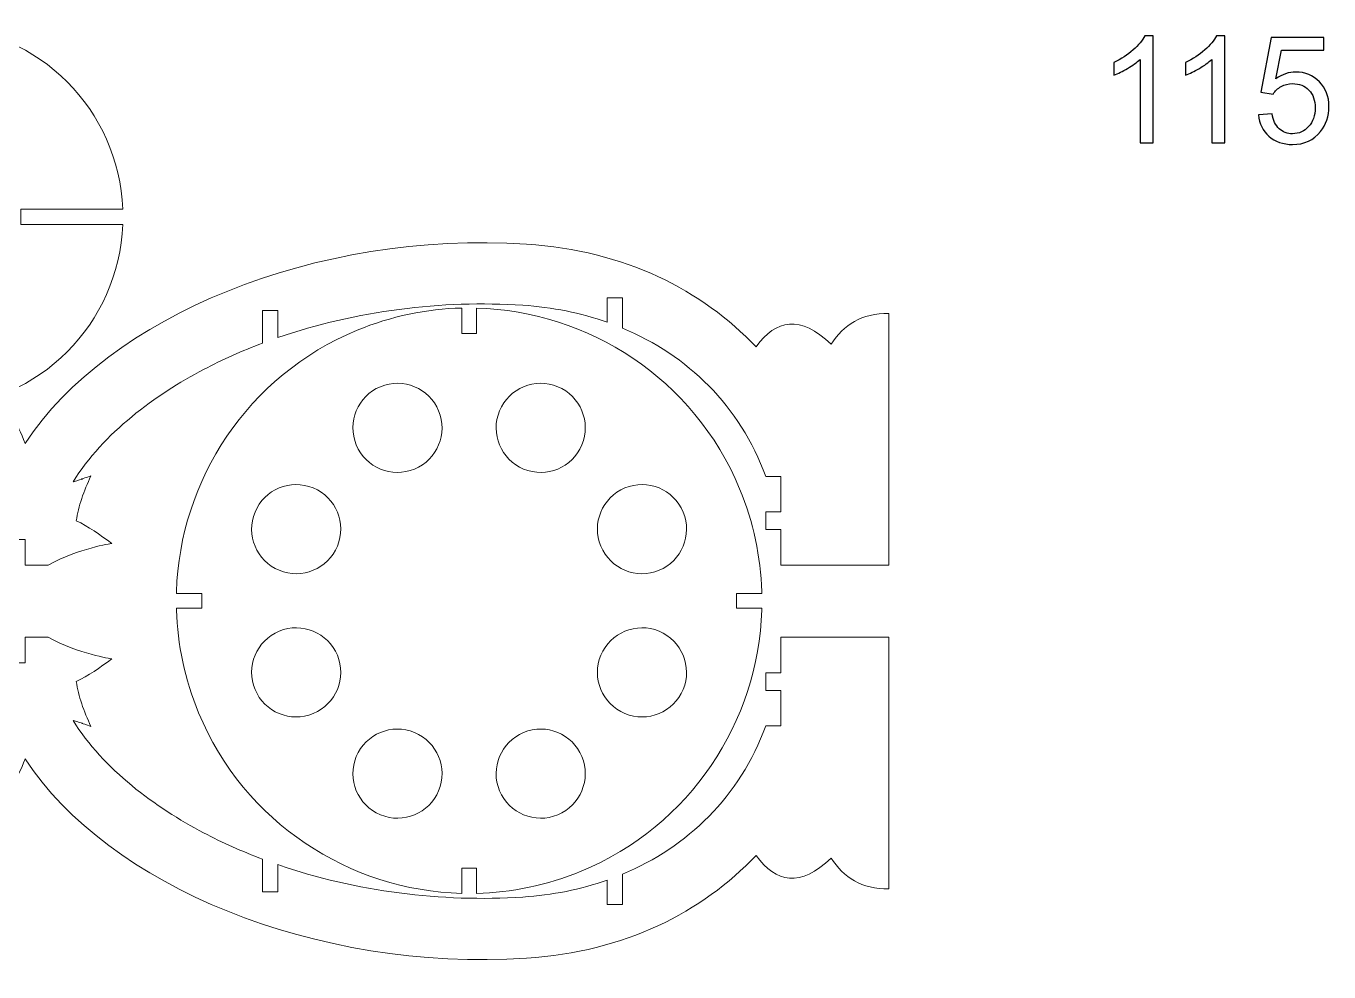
# Model space of a CAD drawing. Header units: centimetres. Extents: x -157 to -41, y -54 to 49.
# Drawn here: x -93.3 to -42.1, y -54.1 to -16.9 of the extents above; entities that cross this region are included whole.
import ezdxf

# ---------------------------------------------------------------- set-up
doc = ezdxf.new("R2010")
doc.units = ezdxf.units.CM
doc.header["$MEASUREMENT"] = 0
doc.layers.add('layer 1', color=7, linetype='Continuous')

msp = doc.modelspace()

# ---------------------------------------------------------------- linework, layer by layer
at = {"layer": 'layer 1', "color": 250, "lineweight": 9}
for points, knots in [([(-89.44997, -24.71107), (-89.60367, -28.61384), (-92.74073, -31.75089), (-96.64352, -31.90456), (-96.64352, -31.90456), (-96.64352, -31.90456), (-96.64352, -27.89589), (-96.64352, -27.89589), (-96.64352, -27.89589), (-96.64352, -27.89589), (-97.24352, -27.89589), (-97.24352, -27.89589), (-97.24352, -27.89589), (-97.24352, -27.89589), (-97.24352, -31.90456), (-97.24352, -31.90456), (-97.24352, -31.90456), (-101.1463, -31.75086), (-104.28336, -28.61383), (-104.43705, -24.71107), (-104.43705, -24.71107), (-104.43705, -24.71107), (-100.42834, -24.71107), (-100.42834, -24.71107), (-100.42834, -24.71107), (-100.42834, -24.71107), (-100.42834, -24.11107), (-100.42834, -24.11107), (-100.42834, -24.11107), (-100.42834, -24.11107), (-104.43705, -24.11107), (-104.43705, -24.11107), (-104.43705, -24.11107), (-104.28336, -20.20833), (-101.1463, -17.07128), (-97.24352, -16.91758), (-97.24352, -16.91758), (-97.24352, -16.91758), (-97.24352, -20.92625), (-97.24352, -20.92625), (-97.24352, -20.92625), (-97.24352, -20.92625), (-96.64352, -20.92625), (-96.64352, -20.92625), (-96.64352, -20.92625), (-96.64352, -20.92625), (-96.64352, -16.91758), (-96.64352, -16.91758), (-96.64352, -16.91758), (-92.74073, -17.07125), (-89.60366, -20.20832), (-89.44997, -24.11107), (-89.44997, -24.11107), (-89.44997, -24.11107), (-93.4587, -24.11107), (-93.4587, -24.11107), (-93.4587, -24.11107), (-93.4587, -24.11107), (-93.4587, -24.71107), (-93.4587, -24.71107), (-93.4587, -24.71107), (-93.4587, -24.71107), (-89.44997, -24.71107), (-89.44997, -24.71107)], [0, 0, 0, 0, 0.05882353, 0.05882353, 0.05882353, 0.05882353, 0.11764706, 0.11764706, 0.11764706, 0.11764706, 0.17647059, 0.17647059, 0.17647059, 0.17647059, 0.23529412, 0.23529412, 0.23529412, 0.23529412, 0.29411765, 0.29411765, 0.29411765, 0.29411765, 0.35294118, 0.35294118, 0.35294118, 0.35294118, 0.41176471, 0.41176471, 0.41176471, 0.41176471, 0.47058824, 0.47058824, 0.47058824, 0.47058824, 0.52941176, 0.52941176, 0.52941176, 0.52941176, 0.58823529, 0.58823529, 0.58823529, 0.58823529, 0.64705882, 0.64705882, 0.64705882, 0.64705882, 0.70588235, 0.70588235, 0.70588235, 0.70588235, 0.76470588, 0.76470588, 0.76470588, 0.76470588, 0.82352941, 0.82352941, 0.82352941, 0.82352941, 0.88235294, 0.88235294, 0.88235294, 0.88235294, 1, 1, 1, 1]), ([(-63.59931, -38.08883), (-63.59931, -38.08883), (-63.59931, -38.08909), (-63.59931, -38.08909), (-63.59931, -38.08909), (-63.59931, -38.08909), (-61.1941, -38.08909), (-61.1941, -38.08909), (-61.1941, -38.08909), (-61.1941, -38.08909), (-61.1941, -38.08888), (-61.1941, -38.08888), (-61.1941, -38.08888), (-61.1941, -38.08888), (-59.3668, -38.08935), (-59.3668, -38.08935), (-59.3668, -38.08935), (-59.3668, -38.08935), (-59.3668, -28.20317), (-59.3668, -28.20317), (-59.3668, -28.20317), (-60.42416, -28.19063), (-61.13494, -28.6546), (-61.63075, -29.41412), (-61.63075, -29.41412), (-62.83729, -28.25605), (-63.79376, -28.43151), (-64.57915, -29.51942), (-64.57915, -29.51942), (-64.57915, -29.51942), (-64.57902, -29.51996), (-64.57902, -29.51996), (-64.57902, -29.51996), (-66.69243, -27.28217), (-69.73607, -25.73513), (-73.58877, -25.48394), (-73.58877, -25.48394), (-81.89719, -24.94225), (-90.02471, -28.32872), (-93.2913, -33.31369), (-93.2913, -33.31369), (-93.58586, -32.43887), (-94.01644, -32.02889), (-94.68873, -32.00891), (-94.68873, -32.00891), (-95.57792, -31.98248), (-96.34249, -32.61429), (-96.46533, -34.23295), (-96.46533, -34.23295), (-96.92154, -33.44991), (-97.959, -33.09353), (-98.68937, -33.77235), (-98.68937, -33.77235), (-99.42688, -34.45782), (-99.3138, -35.47856), (-98.37353, -36.45699), (-98.37353, -36.45699), (-97.53839, -37.32604), (-96.049, -37.91397), (-94.79402, -38.08883), (-94.79402, -38.08883), (-94.79402, -38.08883), (-94.79401, -38.08909), (-94.79401, -38.08909), (-94.79401, -38.08909), (-94.79401, -38.08909), (-93.88486, -38.08909), (-93.88486, -38.08909), (-93.88486, -38.08909), (-93.88486, -38.08909), (-93.88486, -37.08883), (-93.88486, -37.08883), (-93.88486, -37.08883), (-93.88486, -37.08883), (-93.28486, -37.08883), (-93.28486, -37.08883), (-93.28486, -37.08883), (-93.28486, -37.08883), (-93.28486, -38.08909), (-93.28486, -38.08909), (-93.28486, -38.08909), (-93.28486, -38.08909), (-92.38878, -38.08909), (-92.38878, -38.08909), (-92.38878, -38.08909), (-91.14427, -37.42245), (-89.94126, -37.25335), (-89.88477, -37.24324), (-89.88477, -37.24324), (-90.34639, -36.89776), (-90.80931, -36.57056), (-91.27973, -36.34836), (-91.27973, -36.34836), (-91.19431, -35.77332), (-90.98826, -35.18618), (-90.70069, -34.58492), (-90.70069, -34.58492), (-91.57527, -34.88007), (-90.51628, -34.54329), (-91.40712, -34.82497), (-91.40712, -34.82497), (-90.22224, -32.90097), (-88.15716, -31.39206), (-86.27927, -30.408), (-86.27927, -30.408), (-85.53546, -30.01822), (-84.76014, -29.67326), (-83.9624, -29.3725), (-83.9624, -29.3725), (-83.9624, -29.3725), (-83.9624, -28.0891), (-83.9624, -28.0891), (-83.9624, -28.0891), (-83.9624, -28.0891), (-83.8624, -28.0891), (-83.8624, -28.0891), (-83.8624, -28.0891), (-83.8624, -28.0891), (-83.4624, -28.0891), (-83.4624, -28.0891), (-83.4624, -28.0891), (-83.4624, -28.0891), (-83.3624, -28.0891), (-83.3624, -28.0891), (-83.3624, -28.0891), (-83.3624, -28.0891), (-83.3624, -29.1562), (-83.3624, -29.1562), (-83.3624, -29.1562), (-80.2881, -28.09637), (-76.91998, -27.67707), (-73.74526, -27.88405), (-73.74526, -27.88405), (-72.58279, -27.95984), (-71.46691, -28.18428), (-70.42695, -28.54995), (-70.42695, -28.54995), (-70.42695, -28.54995), (-70.42695, -27.5891), (-70.42695, -27.5891), (-70.42695, -27.5891), (-70.42695, -27.5891), (-70.32695, -27.5891), (-70.32695, -27.5891), (-70.32695, -27.5891), (-70.32695, -27.5891), (-69.92695, -27.5891), (-69.92695, -27.5891), (-69.92695, -27.5891), (-69.92695, -27.5891), (-69.82695, -27.5891), (-69.82695, -27.5891), (-69.82695, -27.5891), (-69.82695, -27.5891), (-69.82695, -28.78023), (-69.82695, -28.78023), (-69.82695, -28.78023), (-67.25856, -29.85075), (-65.22006, -31.82928), (-64.19931, -34.60434), (-64.19931, -34.60434), (-64.19931, -34.60434), (-64.19931, -34.60401), (-64.19931, -34.60401), (-64.19931, -34.60401), (-64.19931, -34.60401), (-63.59931, -34.60401), (-63.59931, -34.60401), (-63.59931, -34.60401), (-63.59931, -34.60401), (-63.59931, -35.99643), (-63.59931, -35.99643), (-63.59931, -35.99643), (-63.59931, -35.99643), (-64.19932, -35.99643), (-64.19932, -35.99643), (-64.19932, -35.99643), (-64.19932, -35.99643), (-64.19932, -36.69643), (-64.19932, -36.69643), (-64.19932, -36.69643), (-64.19932, -36.69643), (-63.59931, -36.69643), (-63.59931, -36.69643), (-63.59931, -36.69643), (-63.59931, -36.69643), (-63.59931, -38.08883), (-63.59931, -38.08883)], [0, 0, 0, 0, 0.02083333, 0.02083333, 0.02083333, 0.02083333, 0.04166667, 0.04166667, 0.04166667, 0.04166667, 0.0625, 0.0625, 0.0625, 0.0625, 0.08333333, 0.08333333, 0.08333333, 0.08333333, 0.10416667, 0.10416667, 0.10416667, 0.10416667, 0.125, 0.125, 0.125, 0.125, 0.14583333, 0.14583333, 0.14583333, 0.14583333, 0.16666667, 0.16666667, 0.16666667, 0.16666667, 0.1875, 0.1875, 0.1875, 0.1875, 0.20833333, 0.20833333, 0.20833333, 0.20833333, 0.22916667, 0.22916667, 0.22916667, 0.22916667, 0.25, 0.25, 0.25, 0.25, 0.27083333, 0.27083333, 0.27083333, 0.27083333, 0.29166667, 0.29166667, 0.29166667, 0.29166667, 0.3125, 0.3125, 0.3125, 0.3125, 0.33333333, 0.33333333, 0.33333333, 0.33333333, 0.35416667, 0.35416667, 0.35416667, 0.35416667, 0.375, 0.375, 0.375, 0.375, 0.39583333, 0.39583333, 0.39583333, 0.39583333, 0.41666667, 0.41666667, 0.41666667, 0.41666667, 0.4375, 0.4375, 0.4375, 0.4375, 0.45833333, 0.45833333, 0.45833333, 0.45833333, 0.47916667, 0.47916667, 0.47916667, 0.47916667, 0.5, 0.5, 0.5, 0.5, 0.52083333, 0.52083333, 0.52083333, 0.52083333, 0.54166667, 0.54166667, 0.54166667, 0.54166667, 0.5625, 0.5625, 0.5625, 0.5625, 0.58333333, 0.58333333, 0.58333333, 0.58333333, 0.60416667, 0.60416667, 0.60416667, 0.60416667, 0.625, 0.625, 0.625, 0.625, 0.64583333, 0.64583333, 0.64583333, 0.64583333, 0.66666667, 0.66666667, 0.66666667, 0.66666667, 0.6875, 0.6875, 0.6875, 0.6875, 0.70833333, 0.70833333, 0.70833333, 0.70833333, 0.72916667, 0.72916667, 0.72916667, 0.72916667, 0.75, 0.75, 0.75, 0.75, 0.77083333, 0.77083333, 0.77083333, 0.77083333, 0.79166667, 0.79166667, 0.79166667, 0.79166667, 0.8125, 0.8125, 0.8125, 0.8125, 0.83333333, 0.83333333, 0.83333333, 0.83333333, 0.85416667, 0.85416667, 0.85416667, 0.85416667, 0.875, 0.875, 0.875, 0.875, 0.89583333, 0.89583333, 0.89583333, 0.89583333, 0.91666667, 0.91666667, 0.91666667, 0.91666667, 0.9375, 0.9375, 0.9375, 0.9375, 0.95833333, 0.95833333, 0.95833333, 0.95833333, 1, 1, 1, 1]), ([(-86.47393, -43.89111), (-87.02131, -42.56962), (-87.3032, -41.20447), (-87.34557, -39.85453), (-87.34557, -39.85453), (-87.34615, -39.83608), (-87.34666, -39.80282), (-87.34715, -39.78025), (-87.34715, -39.78025), (-87.34715, -39.78025), (-86.34932, -39.78025), (-86.34932, -39.78025), (-86.34932, -39.78025), (-86.34932, -39.78025), (-86.34932, -39.77024), (-86.34932, -39.77024), (-86.34932, -39.77024), (-86.34932, -39.77024), (-86.34932, -39.21024), (-86.34932, -39.21024), (-86.34932, -39.21024), (-86.34932, -39.21024), (-86.34932, -39.20025), (-86.34932, -39.20025), (-86.34932, -39.20025), (-86.34932, -39.20025), (-87.34707, -39.20025), (-87.34707, -39.20025), (-87.34707, -39.20025), (-87.34665, -39.18058), (-87.34623, -39.15129), (-87.34576, -39.13614), (-87.34576, -39.13614), (-87.20792, -34.75672), (-84.56052, -30.65102), (-80.25022, -28.86565), (-80.25022, -28.86565), (-78.91101, -28.31093), (-77.50706, -28.0289), (-76.13932, -27.99245), (-76.13932, -27.99245), (-76.13932, -27.99245), (-76.13932, -28.99025), (-76.13932, -28.99025), (-76.13932, -28.99025), (-76.13932, -28.99025), (-76.12932, -28.99025), (-76.12932, -28.99025), (-76.12932, -28.99025), (-76.12932, -28.99025), (-75.56932, -28.99025), (-75.56932, -28.99025), (-75.56932, -28.99025), (-75.56932, -28.99025), (-75.55932, -28.99025), (-75.55932, -28.99025), (-75.55932, -28.99025), (-75.55932, -28.99025), (-75.55932, -27.99259), (-75.55932, -27.99259), (-75.55932, -27.99259), (-71.16332, -28.114), (-67.01608, -30.7646), (-65.2247, -35.08938), (-65.2247, -35.08938), (-64.67733, -36.41084), (-64.39545, -37.77604), (-64.35307, -39.12598), (-64.35307, -39.12598), (-64.35249, -39.14442), (-64.35198, -39.17769), (-64.35149, -39.20025), (-64.35149, -39.20025), (-64.35149, -39.20025), (-65.34933, -39.20025), (-65.34933, -39.20025), (-65.34933, -39.20025), (-65.34933, -39.20025), (-65.34933, -39.78025), (-65.34933, -39.78025), (-65.34933, -39.78025), (-65.34933, -39.78025), (-64.35156, -39.78025), (-64.35156, -39.78025), (-64.35156, -39.78025), (-64.35211, -39.80439), (-64.35272, -39.83972), (-64.35338, -39.85992), (-64.35338, -39.85992), (-64.49696, -44.23351), (-67.14324, -48.33159), (-71.4485, -50.11487), (-71.4485, -50.11487), (-72.78767, -50.66957), (-74.19163, -50.9516), (-75.55932, -50.98804), (-75.55932, -50.98804), (-75.55932, -50.98804), (-75.55932, -49.99024), (-75.55932, -49.99024), (-75.55932, -49.99024), (-75.55932, -49.99024), (-76.13932, -49.99024), (-76.13932, -49.99024), (-76.13932, -49.99024), (-76.13932, -49.99024), (-76.13932, -50.9879), (-76.13932, -50.9879), (-76.13932, -50.9879), (-80.53531, -50.86653), (-84.68254, -48.21591), (-86.47393, -43.89111)], [0, 0, 0, 0, 0.03448276, 0.03448276, 0.03448276, 0.03448276, 0.06896552, 0.06896552, 0.06896552, 0.06896552, 0.10344828, 0.10344828, 0.10344828, 0.10344828, 0.13793103, 0.13793103, 0.13793103, 0.13793103, 0.17241379, 0.17241379, 0.17241379, 0.17241379, 0.20689655, 0.20689655, 0.20689655, 0.20689655, 0.24137931, 0.24137931, 0.24137931, 0.24137931, 0.27586207, 0.27586207, 0.27586207, 0.27586207, 0.31034483, 0.31034483, 0.31034483, 0.31034483, 0.34482759, 0.34482759, 0.34482759, 0.34482759, 0.37931034, 0.37931034, 0.37931034, 0.37931034, 0.4137931, 0.4137931, 0.4137931, 0.4137931, 0.44827586, 0.44827586, 0.44827586, 0.44827586, 0.48275862, 0.48275862, 0.48275862, 0.48275862, 0.51724138, 0.51724138, 0.51724138, 0.51724138, 0.55172414, 0.55172414, 0.55172414, 0.55172414, 0.5862069, 0.5862069, 0.5862069, 0.5862069, 0.62068966, 0.62068966, 0.62068966, 0.62068966, 0.65517241, 0.65517241, 0.65517241, 0.65517241, 0.68965517, 0.68965517, 0.68965517, 0.68965517, 0.72413793, 0.72413793, 0.72413793, 0.72413793, 0.75862069, 0.75862069, 0.75862069, 0.75862069, 0.79310345, 0.79310345, 0.79310345, 0.79310345, 0.82758621, 0.82758621, 0.82758621, 0.82758621, 0.86206897, 0.86206897, 0.86206897, 0.86206897, 0.89655172, 0.89655172, 0.89655172, 0.89655172, 0.93103448, 0.93103448, 0.93103448, 0.93103448, 1, 1, 1, 1]), ([(-77.99233, -34.31651), (-78.88512, -34.68633), (-79.90903, -34.26221), (-80.27883, -33.36945), (-80.27883, -33.36945), (-80.64863, -32.47665), (-80.22451, -31.45275), (-79.33173, -31.08295), (-79.33173, -31.08295), (-78.43896, -30.71314), (-77.41506, -31.13727), (-77.04525, -32.03006), (-77.04525, -32.03006), (-76.67544, -32.92281), (-77.09957, -33.94673), (-77.99233, -34.31651)], [0, 0, 0, 0, 0.2, 0.2, 0.2, 0.2, 0.4, 0.4, 0.4, 0.4, 0.6, 0.6, 0.6, 0.6, 1, 1, 1, 1]), ([(-73.70628, -34.31652), (-74.59906, -33.94672), (-75.02319, -32.92282), (-74.65339, -32.03004), (-74.65339, -32.03004), (-74.28358, -31.13726), (-73.25967, -30.71314), (-72.36689, -31.08294), (-72.36689, -31.08294), (-71.47412, -31.45274), (-71.05001, -32.47665), (-71.41981, -33.36944), (-71.41981, -33.36944), (-71.78961, -34.26221), (-72.81351, -34.68632), (-73.70628, -34.31652)], [0, 0, 0, 0, 0.2, 0.2, 0.2, 0.2, 0.4, 0.4, 0.4, 0.4, 0.6, 0.6, 0.6, 0.6, 1, 1, 1, 1]), ([(-81.02305, -37.3472), (-81.39285, -38.24), (-82.41676, -38.66412), (-83.30952, -38.29431), (-83.30952, -38.29431), (-84.20231, -37.92451), (-84.62643, -36.90062), (-84.25662, -36.00782), (-84.25662, -36.00782), (-83.88682, -35.11505), (-82.86292, -34.69094), (-81.97013, -35.06075), (-81.97013, -35.06075), (-81.07736, -35.43053), (-80.65324, -36.45444), (-81.02305, -37.3472)], [0, 0, 0, 0, 0.2, 0.2, 0.2, 0.2, 0.4, 0.4, 0.4, 0.4, 0.6, 0.6, 0.6, 0.6, 1, 1, 1, 1]), ([(-70.67558, -37.34723), (-71.04539, -36.45444), (-70.62128, -35.43053), (-69.72851, -35.06074), (-69.72851, -35.06074), (-68.83572, -34.69094), (-67.81181, -35.11505), (-67.44201, -36.00784), (-67.44201, -36.00784), (-67.07221, -36.9006), (-67.49633, -37.92451), (-68.38912, -38.29431), (-68.38912, -38.29431), (-69.28189, -38.66412), (-70.30579, -38.24), (-70.67558, -37.34723)], [0, 0, 0, 0, 0.2, 0.2, 0.2, 0.2, 0.4, 0.4, 0.4, 0.4, 0.6, 0.6, 0.6, 0.6, 1, 1, 1, 1]), ([(-64.35124, -39.20991), (-64.35124, -39.20991), (-64.35123, -39.21024), (-64.35123, -39.21024), (-64.35123, -39.21024), (-64.35123, -39.21024), (-64.35124, -39.21024), (-64.35124, -39.21024), (-64.35124, -39.21024), (-64.35124, -39.21024), (-64.35124, -39.20991), (-64.35124, -39.20991)], [0, 0, 0, 0, 0.25, 0.25, 0.25, 0.25, 0.5, 0.5, 0.5, 0.5, 1, 1, 1, 1]), ([(-84.25661, -42.97268), (-84.62642, -42.07989), (-84.20231, -41.05598), (-83.30954, -40.68619), (-83.30954, -40.68619), (-82.41675, -40.31638), (-81.39284, -40.7405), (-81.02304, -41.63329), (-81.02304, -41.63329), (-80.65324, -42.52605), (-81.07736, -43.54996), (-81.97015, -43.91976), (-81.97015, -43.91976), (-82.86292, -44.28956), (-83.88682, -43.86545), (-84.25661, -42.97268)], [0, 0, 0, 0, 0.2, 0.2, 0.2, 0.2, 0.4, 0.4, 0.4, 0.4, 0.6, 0.6, 0.6, 0.6, 1, 1, 1, 1]), ([(-67.44202, -42.97265), (-67.81182, -43.86544), (-68.83573, -44.28956), (-69.72849, -43.91976), (-69.72849, -43.91976), (-70.62128, -43.54995), (-71.0454, -42.52606), (-70.67559, -41.63326), (-70.67559, -41.63326), (-70.30579, -40.7405), (-69.28189, -40.31639), (-68.3891, -40.6862), (-68.3891, -40.6862), (-67.49633, -41.05598), (-67.07221, -42.07989), (-67.44202, -42.97265)], [0, 0, 0, 0, 0.2, 0.2, 0.2, 0.2, 0.4, 0.4, 0.4, 0.4, 0.6, 0.6, 0.6, 0.6, 1, 1, 1, 1]), ([(-63.59931, -40.92367), (-63.59931, -40.92367), (-63.59931, -40.92341), (-63.59931, -40.92341), (-63.59931, -40.92341), (-63.59931, -40.92341), (-61.1941, -40.92341), (-61.1941, -40.92341), (-61.1941, -40.92341), (-61.1941, -40.92341), (-61.1941, -40.92362), (-61.1941, -40.92362), (-61.1941, -40.92362), (-61.1941, -40.92362), (-59.3668, -40.92315), (-59.3668, -40.92315), (-59.3668, -40.92315), (-59.3668, -40.92315), (-59.3668, -50.80933), (-59.3668, -50.80933), (-59.3668, -50.80933), (-60.42416, -50.82187), (-61.13494, -50.3579), (-61.63075, -49.59838), (-61.63075, -49.59838), (-62.83729, -50.75645), (-63.79376, -50.58099), (-64.57915, -49.49308), (-64.57915, -49.49308), (-64.57915, -49.49308), (-64.57902, -49.49254), (-64.57902, -49.49254), (-64.57902, -49.49254), (-66.69243, -51.73033), (-69.73607, -53.27737), (-73.58877, -53.52856), (-73.58877, -53.52856), (-81.89719, -54.07025), (-90.02471, -50.68378), (-93.2913, -45.69881), (-93.2913, -45.69881), (-93.58586, -46.57363), (-94.01644, -46.98361), (-94.68873, -47.00359), (-94.68873, -47.00359), (-95.57792, -47.03002), (-96.34249, -46.39821), (-96.46533, -44.77955), (-96.46533, -44.77955), (-96.92154, -45.56259), (-97.959, -45.91897), (-98.68937, -45.24015), (-98.68937, -45.24015), (-99.42688, -44.55468), (-99.3138, -43.53394), (-98.37353, -42.55551), (-98.37353, -42.55551), (-97.53839, -41.68646), (-96.049, -41.09853), (-94.79402, -40.92367), (-94.79402, -40.92367), (-94.79402, -40.92367), (-94.79401, -40.92341), (-94.79401, -40.92341), (-94.79401, -40.92341), (-94.79401, -40.92341), (-93.88486, -40.92341), (-93.88486, -40.92341), (-93.88486, -40.92341), (-93.88486, -40.92341), (-93.88486, -41.92367), (-93.88486, -41.92367), (-93.88486, -41.92367), (-93.88486, -41.92367), (-93.28486, -41.92367), (-93.28486, -41.92367), (-93.28486, -41.92367), (-93.28486, -41.92367), (-93.28486, -40.92341), (-93.28486, -40.92341), (-93.28486, -40.92341), (-93.28486, -40.92341), (-92.38878, -40.92341), (-92.38878, -40.92341), (-92.38878, -40.92341), (-91.14427, -41.59005), (-89.94126, -41.75915), (-89.88477, -41.76926), (-89.88477, -41.76926), (-90.34639, -42.11474), (-90.80931, -42.44194), (-91.27973, -42.66414), (-91.27973, -42.66414), (-91.19431, -43.23918), (-90.98826, -43.82632), (-90.70069, -44.42758), (-90.70069, -44.42758), (-91.57527, -44.13243), (-90.51628, -44.46921), (-91.40712, -44.18753), (-91.40712, -44.18753), (-90.22224, -46.11153), (-88.15716, -47.62044), (-86.27927, -48.6045), (-86.27927, -48.6045), (-85.53546, -48.99428), (-84.76014, -49.33924), (-83.9624, -49.64), (-83.9624, -49.64), (-83.9624, -49.64), (-83.9624, -50.9234), (-83.9624, -50.9234), (-83.9624, -50.9234), (-83.9624, -50.9234), (-83.8624, -50.9234), (-83.8624, -50.9234), (-83.8624, -50.9234), (-83.8624, -50.9234), (-83.4624, -50.9234), (-83.4624, -50.9234), (-83.4624, -50.9234), (-83.4624, -50.9234), (-83.3624, -50.9234), (-83.3624, -50.9234), (-83.3624, -50.9234), (-83.3624, -50.9234), (-83.3624, -49.8563), (-83.3624, -49.8563), (-83.3624, -49.8563), (-80.2881, -50.91613), (-76.91998, -51.33543), (-73.74526, -51.12845), (-73.74526, -51.12845), (-72.58279, -51.05266), (-71.46691, -50.82822), (-70.42695, -50.46255), (-70.42695, -50.46255), (-70.42695, -50.46255), (-70.42695, -51.4234), (-70.42695, -51.4234), (-70.42695, -51.4234), (-70.42695, -51.4234), (-70.32695, -51.4234), (-70.32695, -51.4234), (-70.32695, -51.4234), (-70.32695, -51.4234), (-69.92695, -51.4234), (-69.92695, -51.4234), (-69.92695, -51.4234), (-69.92695, -51.4234), (-69.82695, -51.4234), (-69.82695, -51.4234), (-69.82695, -51.4234), (-69.82695, -51.4234), (-69.82695, -50.23227), (-69.82695, -50.23227), (-69.82695, -50.23227), (-67.25856, -49.16175), (-65.22006, -47.18322), (-64.19931, -44.40816), (-64.19931, -44.40816), (-64.19931, -44.40816), (-64.19931, -44.40849), (-64.19931, -44.40849), (-64.19931, -44.40849), (-64.19931, -44.40849), (-63.59931, -44.40849), (-63.59931, -44.40849), (-63.59931, -44.40849), (-63.59931, -44.40849), (-63.59931, -43.01607), (-63.59931, -43.01607), (-63.59931, -43.01607), (-63.59931, -43.01607), (-64.19932, -43.01607), (-64.19932, -43.01607), (-64.19932, -43.01607), (-64.19932, -43.01607), (-64.19932, -42.31607), (-64.19932, -42.31607), (-64.19932, -42.31607), (-64.19932, -42.31607), (-63.59931, -42.31607), (-63.59931, -42.31607), (-63.59931, -42.31607), (-63.59931, -42.31607), (-63.59931, -40.92367), (-63.59931, -40.92367)], [0, 0, 0, 0, 0.02083333, 0.02083333, 0.02083333, 0.02083333, 0.04166667, 0.04166667, 0.04166667, 0.04166667, 0.0625, 0.0625, 0.0625, 0.0625, 0.08333333, 0.08333333, 0.08333333, 0.08333333, 0.10416667, 0.10416667, 0.10416667, 0.10416667, 0.125, 0.125, 0.125, 0.125, 0.14583333, 0.14583333, 0.14583333, 0.14583333, 0.16666667, 0.16666667, 0.16666667, 0.16666667, 0.1875, 0.1875, 0.1875, 0.1875, 0.20833333, 0.20833333, 0.20833333, 0.20833333, 0.22916667, 0.22916667, 0.22916667, 0.22916667, 0.25, 0.25, 0.25, 0.25, 0.27083333, 0.27083333, 0.27083333, 0.27083333, 0.29166667, 0.29166667, 0.29166667, 0.29166667, 0.3125, 0.3125, 0.3125, 0.3125, 0.33333333, 0.33333333, 0.33333333, 0.33333333, 0.35416667, 0.35416667, 0.35416667, 0.35416667, 0.375, 0.375, 0.375, 0.375, 0.39583333, 0.39583333, 0.39583333, 0.39583333, 0.41666667, 0.41666667, 0.41666667, 0.41666667, 0.4375, 0.4375, 0.4375, 0.4375, 0.45833333, 0.45833333, 0.45833333, 0.45833333, 0.47916667, 0.47916667, 0.47916667, 0.47916667, 0.5, 0.5, 0.5, 0.5, 0.52083333, 0.52083333, 0.52083333, 0.52083333, 0.54166667, 0.54166667, 0.54166667, 0.54166667, 0.5625, 0.5625, 0.5625, 0.5625, 0.58333333, 0.58333333, 0.58333333, 0.58333333, 0.60416667, 0.60416667, 0.60416667, 0.60416667, 0.625, 0.625, 0.625, 0.625, 0.64583333, 0.64583333, 0.64583333, 0.64583333, 0.66666667, 0.66666667, 0.66666667, 0.66666667, 0.6875, 0.6875, 0.6875, 0.6875, 0.70833333, 0.70833333, 0.70833333, 0.70833333, 0.72916667, 0.72916667, 0.72916667, 0.72916667, 0.75, 0.75, 0.75, 0.75, 0.77083333, 0.77083333, 0.77083333, 0.77083333, 0.79166667, 0.79166667, 0.79166667, 0.79166667, 0.8125, 0.8125, 0.8125, 0.8125, 0.83333333, 0.83333333, 0.83333333, 0.83333333, 0.85416667, 0.85416667, 0.85416667, 0.85416667, 0.875, 0.875, 0.875, 0.875, 0.89583333, 0.89583333, 0.89583333, 0.89583333, 0.91666667, 0.91666667, 0.91666667, 0.91666667, 0.9375, 0.9375, 0.9375, 0.9375, 0.95833333, 0.95833333, 0.95833333, 0.95833333, 1, 1, 1, 1]), ([(-79.33173, -47.89755), (-80.22451, -47.52775), (-80.64863, -46.50384), (-80.27883, -45.61107), (-80.27883, -45.61107), (-79.90903, -44.71829), (-78.88512, -44.29417), (-77.99233, -44.66397), (-77.99233, -44.66397), (-77.09956, -45.03377), (-76.67545, -46.05768), (-77.04525, -46.95046), (-77.04525, -46.95046), (-77.41505, -47.84324), (-78.43895, -48.26735), (-79.33173, -47.89755)], [0, 0, 0, 0, 0.2, 0.2, 0.2, 0.2, 0.4, 0.4, 0.4, 0.4, 0.6, 0.6, 0.6, 0.6, 1, 1, 1, 1]), ([(-72.36689, -47.89754), (-73.25968, -48.26735), (-74.28358, -47.84324), (-74.65338, -46.95048), (-74.65338, -46.95048), (-75.02318, -46.05768), (-74.59907, -45.03378), (-73.70628, -44.66398), (-73.70628, -44.66398), (-72.81351, -44.29417), (-71.78961, -44.7183), (-71.41981, -45.61109), (-71.41981, -45.61109), (-71.05, -46.50384), (-71.47412, -47.52776), (-72.36689, -47.89754)], [0, 0, 0, 0, 0.2, 0.2, 0.2, 0.2, 0.4, 0.4, 0.4, 0.4, 0.6, 0.6, 0.6, 0.6, 1, 1, 1, 1])]:
    msp.add_open_spline(points, degree=3, knots=knots, dxfattribs=at)
at = {"layer": 'layer 1', "color": 250}
for points, knots in [([(-48.98145, -21.49876), (-48.98145, -21.49876), (-49.49546, -21.49876), (-49.49546, -21.49876), (-49.49546, -21.49876), (-49.49546, -21.49876), (-49.49546, -18.22582), (-49.49546, -18.22582), (-49.49546, -18.22582), (-49.61909, -18.34459), (-49.78167, -18.46238), (-49.98221, -18.58018), (-49.98221, -18.58018), (-50.18276, -18.69797), (-50.36383, -18.78656), (-50.52349, -18.84497), (-50.52349, -18.84497), (-50.52349, -18.84497), (-50.52349, -18.34848), (-50.52349, -18.34848), (-50.52349, -18.34848), (-50.2363, -18.21414), (-49.98513, -18.05059), (-49.76999, -17.85783), (-49.76999, -17.85783), (-49.55484, -17.66605), (-49.402, -17.48011), (-49.31244, -17.29904), (-49.31244, -17.29904), (-49.31244, -17.29904), (-48.98145, -17.29904), (-48.98145, -17.29904), (-48.98145, -17.29904), (-48.98145, -17.29904), (-48.98145, -21.49876), (-48.98145, -21.49876)], [0, 0, 0, 0, 0.1, 0.1, 0.1, 0.1, 0.2, 0.2, 0.2, 0.2, 0.3, 0.3, 0.3, 0.3, 0.4, 0.4, 0.4, 0.4, 0.5, 0.5, 0.5, 0.5, 0.6, 0.6, 0.6, 0.6, 0.7, 0.7, 0.7, 0.7, 0.8, 0.8, 0.8, 0.8, 1, 1, 1, 1]), ([(-46.16606, -21.49876), (-46.16606, -21.49876), (-46.68007, -21.49876), (-46.68007, -21.49876), (-46.68007, -21.49876), (-46.68007, -21.49876), (-46.68007, -18.22582), (-46.68007, -18.22582), (-46.68007, -18.22582), (-46.8037, -18.34459), (-46.96628, -18.46238), (-47.16682, -18.58018), (-47.16682, -18.58018), (-47.36737, -18.69797), (-47.54844, -18.78656), (-47.7081, -18.84497), (-47.7081, -18.84497), (-47.7081, -18.84497), (-47.7081, -18.34848), (-47.7081, -18.34848), (-47.7081, -18.34848), (-47.42091, -18.21414), (-47.16974, -18.05059), (-46.9546, -17.85783), (-46.9546, -17.85783), (-46.73945, -17.66605), (-46.58661, -17.48011), (-46.49705, -17.29904), (-46.49705, -17.29904), (-46.49705, -17.29904), (-46.16606, -17.29904), (-46.16606, -17.29904), (-46.16606, -17.29904), (-46.16606, -17.29904), (-46.16606, -21.49876), (-46.16606, -21.49876)], [0, 0, 0, 0, 0.1, 0.1, 0.1, 0.1, 0.2, 0.2, 0.2, 0.2, 0.3, 0.3, 0.3, 0.3, 0.4, 0.4, 0.4, 0.4, 0.5, 0.5, 0.5, 0.5, 0.6, 0.6, 0.6, 0.6, 0.7, 0.7, 0.7, 0.7, 0.8, 0.8, 0.8, 0.8, 1, 1, 1, 1]), ([(-44.84501, -20.40064), (-44.84501, -20.40064), (-44.30763, -20.35975), (-44.30763, -20.35975), (-44.30763, -20.35975), (-44.26771, -20.62163), (-44.17523, -20.81828), (-44.03115, -20.95067), (-44.03115, -20.95067), (-43.88707, -21.0821), (-43.71087, -21.1483), (-43.50351, -21.1483), (-43.50351, -21.1483), (-43.25332, -21.1483), (-43.04401, -21.05484), (-42.87365, -20.8689), (-42.87365, -20.8689), (-42.70426, -20.68199), (-42.61956, -20.43471), (-42.61956, -20.12708), (-42.61956, -20.12708), (-42.61956, -19.83406), (-42.70036, -19.60334), (-42.86294, -19.43395), (-42.86294, -19.43395), (-43.02552, -19.26455), (-43.24066, -19.17986), (-43.50838, -19.17986), (-43.50838, -19.17986), (-43.67485, -19.17986), (-43.82379, -19.21783), (-43.95619, -19.29376), (-43.95619, -19.29376), (-44.08761, -19.36969), (-44.19081, -19.46802), (-44.26674, -19.58873), (-44.26674, -19.58873), (-44.26674, -19.58873), (-44.75155, -19.51864), (-44.75155, -19.51864), (-44.75155, -19.51864), (-44.75155, -19.51864), (-44.34852, -17.36913), (-44.34852, -17.36913), (-44.34852, -17.36913), (-44.34852, -17.36913), (-42.27494, -17.36913), (-42.27494, -17.36913), (-42.27494, -17.36913), (-42.27494, -17.36913), (-42.27494, -17.85978), (-42.27494, -17.85978), (-42.27494, -17.85978), (-42.27494, -17.85978), (-43.93867, -17.85978), (-43.93867, -17.85978), (-43.93867, -17.85978), (-43.93867, -17.85978), (-44.1616, -18.98808), (-44.1616, -18.98808), (-44.1616, -18.98808), (-43.91141, -18.81187), (-43.64856, -18.72426), (-43.37403, -18.72426), (-43.37403, -18.72426), (-43.00994, -18.72426), (-42.70231, -18.85081), (-42.45212, -19.10393), (-42.45212, -19.10393), (-42.20193, -19.35704), (-42.07634, -19.68219), (-42.07634, -20.07938), (-42.07634, -20.07938), (-42.07634, -20.45808), (-42.18635, -20.78518), (-42.40636, -21.06068), (-42.40636, -21.06068), (-42.67408, -21.39946), (-43.04012, -21.56885), (-43.50351, -21.56885), (-43.50351, -21.56885), (-43.88318, -21.56885), (-44.19275, -21.46177), (-44.43321, -21.24857), (-44.43321, -21.24857), (-44.67367, -21.03537), (-44.81093, -20.75305), (-44.84501, -20.40064)], [0, 0, 0, 0, 0.04347826, 0.04347826, 0.04347826, 0.04347826, 0.08695652, 0.08695652, 0.08695652, 0.08695652, 0.13043478, 0.13043478, 0.13043478, 0.13043478, 0.17391304, 0.17391304, 0.17391304, 0.17391304, 0.2173913, 0.2173913, 0.2173913, 0.2173913, 0.26086957, 0.26086957, 0.26086957, 0.26086957, 0.30434783, 0.30434783, 0.30434783, 0.30434783, 0.34782609, 0.34782609, 0.34782609, 0.34782609, 0.39130435, 0.39130435, 0.39130435, 0.39130435, 0.43478261, 0.43478261, 0.43478261, 0.43478261, 0.47826087, 0.47826087, 0.47826087, 0.47826087, 0.52173913, 0.52173913, 0.52173913, 0.52173913, 0.56521739, 0.56521739, 0.56521739, 0.56521739, 0.60869565, 0.60869565, 0.60869565, 0.60869565, 0.65217391, 0.65217391, 0.65217391, 0.65217391, 0.69565217, 0.69565217, 0.69565217, 0.69565217, 0.73913043, 0.73913043, 0.73913043, 0.73913043, 0.7826087, 0.7826087, 0.7826087, 0.7826087, 0.82608696, 0.82608696, 0.82608696, 0.82608696, 0.86956522, 0.86956522, 0.86956522, 0.86956522, 0.91304348, 0.91304348, 0.91304348, 0.91304348, 1, 1, 1, 1])]:
    msp.add_open_spline(points, degree=3, knots=knots, dxfattribs=at)

doc.saveas('drawing.dxf')
